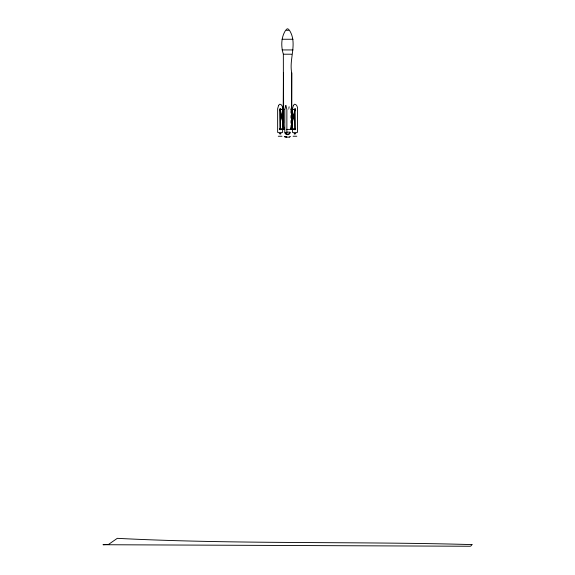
<?xml version="1.0" encoding="UTF-8"?>
<svg xmlns="http://www.w3.org/2000/svg" width="575" height="575" viewBox="0 0 575 575"><rect width="100%" height="100%" fill="white"/><g stroke="black" fill="none" stroke-linecap="round" stroke-linejoin="round"><path stroke-width="0.43" stroke-dasharray="2.88 2.16" d="M288.204 109.43L289.203 105.548L290.274 109.43M290.274 110.321L290.274 126.392"/><path stroke-width="0.86" d="M280.126 109.372L284.266 109.351L279.982 109.458L284.115 128.857L280.277 109.394M290.677 128.8L294.982 109.437L290.806 109.372L294.946 109.372M295.018 129.167L294.838 109.408L294.997 129.167L290.734 128.807M290.957 128.857L295.097 109.458M283.683 124.912L283.418 127.858L283.353 54.215C280.916 46.474 281.038 37.303 285.595 30.324L289.477 30.324C297.771 43.276 288.844 58.887 291.726 72.932L291.654 127.858L291.726 72.932M286.091 29.512L287.536 28.75L288.981 29.512M286.803 136.864L286.637 136.649M285.832 105.548L284.798 109.43L284.798 132.638L286.868 132.638L286.868 109.43L285.904 105.556M286.637 136.9L286.408 136.598M279.982 109.458L280.205 129.167L280.054 109.444M289.254 136.936L290.562 136.584M284.898 136.519L284.309 136.62L284.675 136.8M284.266 128.786L280.133 129.224M280.133 129.246L284.273 128.901M286.012 133.932L285.495 133.889M284.826 136.505L285.495 136.512M284.833 136.857L286.479 136.943M282.073 39.258L292.998 39.258M282.073 49.932L292.998 49.932M283.353 54.215L291.726 54.215M283.353 129.389L284.575 129.389M286.451 129.389L291.726 129.389M286.911 132.135L289.965 132.135M289.383 132.638L290.274 132.638M284.848 133.098L286.817 133.098M289.491 133.098L290.224 133.098M279.206 133.673L281.053 133.673M294.019 133.673L295.866 133.673M279.953 133.932L280.729 133.932M294.278 133.932L295.119 133.932M286.041 134.119L289.268 134.119M286.501 134.399L288.607 134.399M286.803 134.658L288.384 134.658M278.293 136.246L281.973 136.246M293.106 136.246L296.786 136.246M285.581 137.159L289.491 137.159M289.462 133.745L288.779 133.896M290.799 128.901L294.939 129.246M285.811 136.527L286.479 136.591M283.346 127.851L283.144 124.912M283.683 123.129L283.489 72.932L283.144 123.129M278.623 105.333L277.639 108.733L277.639 132.408L282.62 132.408L282.62 108.733C283.346 106.799 280.262 101.955 278.623 105.333M293.437 105.333L292.452 108.733L292.452 132.408L297.433 132.408L297.433 108.733C298.159 106.799 295.076 101.955 293.437 105.333M472.01 544.597L470.76 546.113L469.761 546.25L102.99 544.719L108.503 544.453L117.286 538.337C235.405 544.381 353.798 541.247 472.01 544.597M280.643 108.912L279.608 108.912L279.608 109.947L280.643 109.947L280.643 108.912M295.464 108.912L294.429 108.912L294.429 109.947L295.464 109.947L295.464 108.912M280.643 128.649L279.608 128.649L279.608 129.684L280.643 129.684L280.643 128.649M295.464 128.649L294.429 128.649L294.429 129.684L295.464 129.684L295.464 128.649"/></g></svg>
